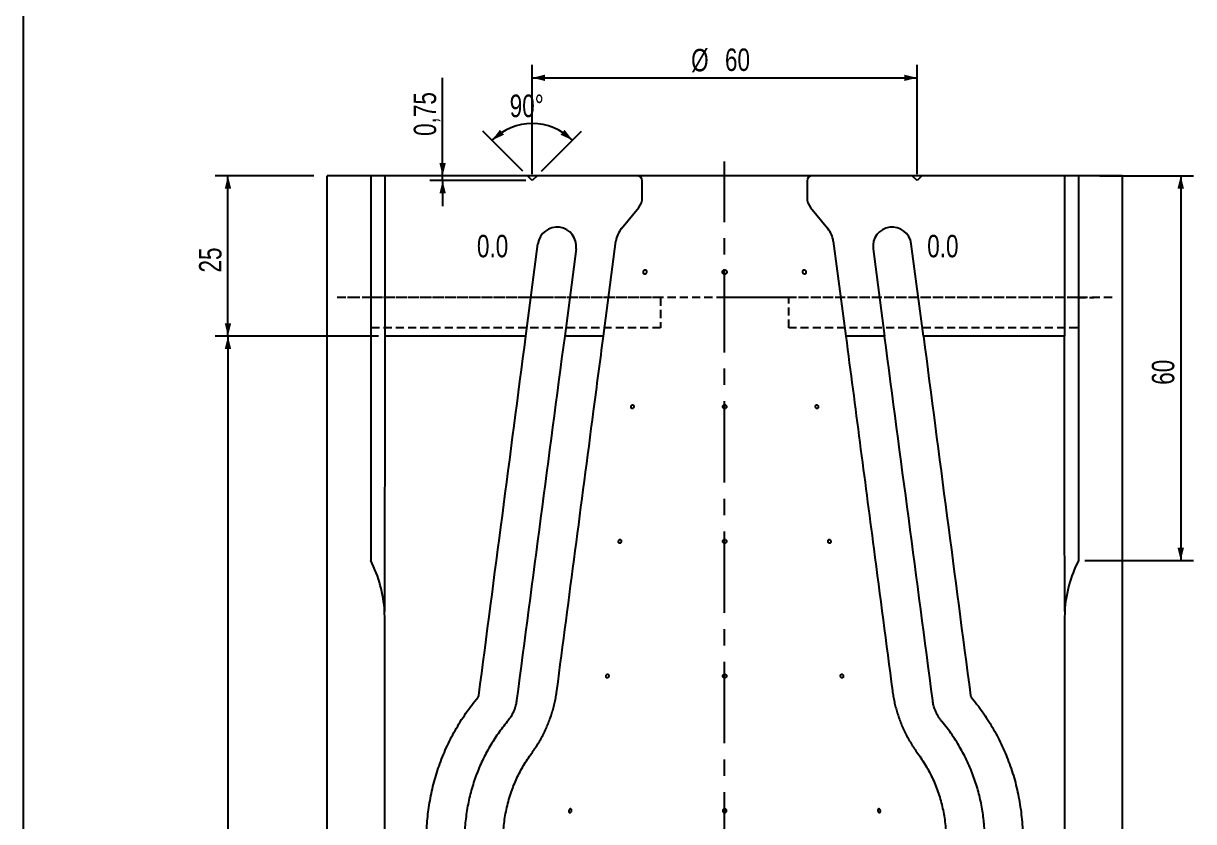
# Model space of a CAD drawing. Header units: millimetres. Extents: x 8 to 871, y 8 to 585.
# Drawn here: x 8 to 190.5, y 329.1 to 453.6 of the extents above; entities that cross this region are included whole.
import ezdxf

# ---------------------------------------------------------------- set-up
doc = ezdxf.new("R2010")
doc.units = ezdxf.units.MM
doc.linetypes.add('CENTERX2', pattern=[20.32, 12.7, -2.54, 2.54, -2.54])
doc.linetypes.add('HIDDEN', pattern=[1.905, 1.27, -0.635])
for name, color, linetype in [('CENTERLINE', 4, 'CENTERX2'), ('DIMENSIONS', 2, 'Continuous'), ('HIDDEN', 3, 'HIDDEN'), ('TEXT', 2, 'Continuous')]:
    doc.layers.add(name, color=color, linetype=linetype)
doc.layers.add('OUTLINE', color=7, linetype='Continuous', lineweight=25)
doc.styles.add('SLDTEXTSTYLE0', font='TXT', dxfattribs={"width": 0.75})
doc.dimstyles.new('SLDDIMSTYLE17', dxfattribs={"dimtxt": 3.5, "dimasz": 2, "dimexe": 0, "dimexo": 0.0625, "dimgap": 0.875, "dimtad": 1, "dimrnd": 1e-09, "dimdsep": 46, "dimtxsty": 'SLDTEXTSTYLE0', "dimsah": 1, "dimcen": 0.09, "dimadec": 0, "dimazin": 2, "dimtfac": 1, "dimtmove": 0, "dimatfit": 0, "dimfxl": 0, "dimfrac": 2, "dimtolj": 1, "dimtzin": 12, "dimarcsym": 0})
doc.dimstyles.new('SLDDIMSTYLE2', dxfattribs={"dimtxt": 3.5, "dimasz": 2, "dimexe": 0, "dimexo": 0.0625, "dimgap": 0.875, "dimtad": 1, "dimrnd": 1e-09, "dimzin": 12, "dimdsep": 46, "dimtxsty": 'SLDTEXTSTYLE0', "dimsah": 1, "dimcen": 0.09, "dimadec": 0, "dimazin": 3, "dimtfac": 1, "dimtofl": 0, "dimtmove": 0, "dimatfit": 3, "dimfxl": 0, "dimfrac": 2, "dimtolj": 1, "dimtzin": 12, "dimarcsym": 0})
doc.dimstyles.new('SLDDIMSTYLE8', dxfattribs={"dimtxt": 3.5, "dimasz": 2, "dimexe": 0, "dimexo": 0.0625, "dimgap": 0.875, "dimtad": 1, "dimdec": 4, "dimzin": 12, "dimdsep": 46, "dimtxsty": 'SLDTEXTSTYLE0', "dimsah": 1, "dimcen": 0.09, "dimazin": 3, "dimtfac": 1, "dimtofl": 0, "dimtmove": 0, "dimatfit": 3, "dimfxl": 0, "dimfrac": 2, "dimtolj": 1, "dimtzin": 12, "dimarcsym": 0})

# ---------------------------------------------------------------- blocks, each defined once
blk = doc.blocks.new('_D_49')
at = {"layer": 'DIMENSIONS'}
for p, q in [((63.36, 404.83), (37.9, 404.83)), ((39.9, 404.83), (39.9, 191.89)), ((63.36, 191.89), (37.9, 191.89))]:
    blk.add_line(p, q, dxfattribs=at)
for points in [[(39.9, 404.83), (39.4, 402.83), (40.4, 402.83)], [(39.9, 191.89), (40.4, 193.89), (39.4, 193.89)]]:
    blk.add_solid(points, dxfattribs=at)
at = {"layer": 'DIMENSIONS', "char_height": 3.5, "attachment_point": 1, "rotation": 90, "style": 'SLDTEXTSTYLE0'}
for s, insert in [('hollow mill 0.2+/-0.02 deep at center', (35.39, 265.6)), ('212,95', (35.39, 248.75))]:
    blk.add_mtext(s, dxfattribs=dict(at, insert=insert))
blk = doc.blocks.new('_D_50')
at = {"layer": 'DIMENSIONS'}
for p, q in [((53.31, 429.83), (37.9, 429.83)), ((39.9, 404.83), (39.9, 429.83)), ((61.73, 404.83), (37.9, 404.83))]:
    blk.add_line(p, q, dxfattribs=at)
for points in [[(39.9, 429.83), (39.4, 427.83), (40.4, 427.83)], [(39.9, 404.83), (40.4, 406.83), (39.4, 406.83)]]:
    blk.add_solid(points, dxfattribs=at)
at = {"layer": 'DIMENSIONS', "insert": (35.39, 414.75), "char_height": 3.5, "attachment_point": 1, "rotation": 90, "style": 'SLDTEXTSTYLE0'}
blk.add_mtext('25', dxfattribs=at)
blk = doc.blocks.new('_D_52')
at = {"layer": 'DIMENSIONS'}
for p, q in [((87.36, 430.08), (87.36, 447.11)), ((147.36, 430.08), (147.36, 447.11)), ((87.36, 445.11), (147.36, 445.11))]:
    blk.add_line(p, q, dxfattribs=at)
for points in [[(87.36, 445.11), (89.36, 444.61), (89.36, 445.61)], [(147.36, 445.11), (145.36, 445.61), (145.36, 444.61)]]:
    blk.add_solid(points, dxfattribs=at)
at = {"layer": 'DIMENSIONS', "char_height": 3.5, "attachment_point": 1, "style": 'SLDTEXTSTYLE0'}
for s, insert in [('%%c', (112.13, 449.62)), ('60', (117.41, 449.68))]:
    blk.add_mtext(s, dxfattribs=dict(at, insert=insert))
blk = doc.blocks.new('_D_53')
at = {"layer": 'DIMENSIONS'}
for p, q in [((73.38, 429.83), (73.38, 445.1)), ((86.36, 429.08), (71.38, 429.08)), ((73.38, 429.08), (73.38, 429.83)), ((73.38, 429.08), (73.38, 425.08))]:
    blk.add_line(p, q, dxfattribs=at)
for points in [[(73.38, 429.83), (73.88, 431.83), (72.88, 431.83)], [(73.38, 429.08), (72.88, 427.08), (73.88, 427.08)]]:
    blk.add_solid(points, dxfattribs=at)
at = {"layer": 'DIMENSIONS', "insert": (68.87, 436.05), "char_height": 3.5, "attachment_point": 1, "rotation": 90, "style": 'SLDTEXTSTYLE0'}
blk.add_mtext('0,75', dxfattribs=at)
blk = doc.blocks.new('_D_54')
at = {"layer": 'DIMENSIONS'}
for p, q in [((85.9, 430.54), (79.66, 436.79)), ((88.82, 430.54), (95.06, 436.79))]:
    blk.add_line(p, q, dxfattribs=at)
blk.add_arc((87.36, 429.08), 8.89, 45, 135, dxfattribs=at)
for points in [[(81.07, 435.37), (82.95, 436.23), (82.32, 437.01)], [(93.65, 435.37), (92.4, 437.01), (91.77, 436.23)]]:
    blk.add_solid(points, dxfattribs=at)
at = {"layer": 'DIMENSIONS', "insert": (83.84, 442.49), "char_height": 3.5, "attachment_point": 1, "style": 'SLDTEXTSTYLE0'}
blk.add_mtext('90°', dxfattribs=at)
blk = doc.blocks.new('_D_55')
at = {"layer": 'DIMENSIONS'}
for p, q in [((175.87, 429.83), (190.49, 429.83)), ((188.49, 429.83), (188.49, 369.83)), ((173.54, 369.83), (190.49, 369.83))]:
    blk.add_line(p, q, dxfattribs=at)
for points in [[(188.49, 429.83), (187.99, 427.83), (188.99, 427.83)], [(188.49, 369.83), (188.99, 371.83), (187.99, 371.83)]]:
    blk.add_solid(points, dxfattribs=at)
at = {"layer": 'DIMENSIONS', "insert": (183.98, 397.25), "char_height": 3.5, "attachment_point": 1, "rotation": 90, "style": 'SLDTEXTSTYLE0'}
blk.add_mtext('60', dxfattribs=at)

msp = doc.modelspace()

# ---------------------------------------------------------------- linework, layer by layer
at = {"layer": 'CENTERLINE'}
msp.add_line((117.35918, 158.46862), (117.35918, 432.05254), dxfattribs=at)
at = {"layer": 'HIDDEN'}
for p, q in [((117.35918, 410.83342), (56.94555, 410.83342)), ((59.79531, 410.83342), (56.94555, 410.83342)), ((62.34819, 410.83342), (59.79051, 410.83342)), ((107.35918, 410.83342), (62.34819, 410.83342)), ((89.62335, 410.83342), (85.08322, 410.83342)), ((107.35918, 410.83342), (107.35918, 406.13342)), ((117.35918, 410.83342), (107.35918, 410.83342)), ((177.77281, 410.83342), (117.35918, 410.83342)), ((127.35918, 410.83342), (117.35918, 410.83342)), ((127.35918, 406.13342), (127.35918, 410.83342)), ((172.37018, 410.83342), (127.35918, 410.83342)), ((172.37018, 410.83342), (174.92786, 410.83342)), ((177.77281, 410.83342), (174.92305, 410.83342)), ((107.35918, 406.13342), (62.34819, 406.13342)), ((172.37018, 406.13342), (127.35918, 406.13342))]:
    msp.add_line(p, q, dxfattribs=at)
at = {"layer": 'OUTLINE'}
for p, q in [((8, 8), (8, 585)), ((55.38411, 166.88521), (55.38411, 429.83342)), ((62.17536, 429.83342), (55.38411, 429.83342)), ((62.17536, 429.83342), (62.17536, 369.83342)), ((64.35918, 429.83342), (62.17536, 429.83342)), ((64.35918, 429.83342), (64.35918, 404.83342)), ((86.60918, 429.83342), (64.35918, 429.83342)), ((87.35918, 429.08342), (86.60918, 429.83342)), ((88.10918, 429.83342), (86.60918, 429.83342)), ((88.10918, 429.83342), (87.35918, 429.08342)), ((103.70918, 429.83342), (88.10918, 429.83342)), ((131.00918, 429.83342), (103.70918, 429.83342)), ((104.50918, 426.43342), (104.50918, 429.03342)), ((130.20918, 429.03342), (130.20918, 426.43342)), ((146.60918, 429.83342), (131.00918, 429.83342)), ((147.35918, 429.08342), (146.60918, 429.83342)), ((148.10918, 429.83342), (146.60918, 429.83342)), ((148.10918, 429.83342), (147.35918, 429.08342)), ((170.35918, 429.83342), (148.10918, 429.83342)), ((170.35918, 429.83342), (170.35918, 404.83342)), ((172.543, 429.83342), (170.35918, 429.83342)), ((172.543, 429.83342), (172.543, 369.83342)), ((179.33425, 429.83342), (172.543, 429.83342)), ((179.33425, 429.83342), (179.33425, 156.8852)), ((101.2546, 421.59105), (103.96844, 424.9158)), ((130.74993, 424.9158), (133.46376, 421.59105)), ((86.35956, 404.83342), (88.2521, 419.22457)), ((94.20088, 418.44226), (92.41122, 404.83342)), ((98.46288, 404.83342), (100.40918, 419.63341)), ((134.30918, 419.63341), (136.25548, 404.83342)), ((140.51749, 418.44226), (142.30714, 404.83342)), ((148.3588, 404.83342), (146.46627, 419.22457)), ((86.35956, 404.83342), (64.35918, 404.83342)), ((98.46288, 404.83342), (92.41122, 404.83342)), ((142.30714, 404.83342), (136.25548, 404.83342)), ((170.35918, 404.83342), (148.3588, 404.83342)), ((64.35918, 360.74586), (64.32637, 361.89106)), ((170.392, 361.89106), (170.35918, 360.74586)), ((64.35918, 225.97277), (64.35918, 360.74586)), ((170.35918, 360.74586), (170.35918, 225.97277))]:
    msp.add_line(p, q, dxfattribs=at)
for centre, radius, start, end in [((103.70918, 429.03342), 0.8, 0, 90), ((131.00918, 429.03342), 0.8, 90, 180), ((102.10918, 426.43342), 2.4, 320.7768242, 0), ((132.60918, 426.43342), 2.4, 180, 219.2231758), ((91.22649, 418.83342), 3, 352.508203, 172.508203), ((104.27589, 419.12492), 3.9, 140.7768242, 172.508203), ((130.44247, 419.12492), 3.9, 7.491797, 39.2231758), ((143.49188, 418.83342), 3, 7.491797, 187.491797), ((44.35918, 360.74586), 20, 3.28254, 27.0249267), ((190.35918, 360.74586), 20, 152.9750733, 176.71746)]:
    msp.add_arc(centre, radius, start, end, dxfattribs=at)
for centre, major_axis, ratio, start_param, end_param in [((14800.88478, 298.35931), (0, 40488.41133), 0.363970234, 1.568166581, 1.569227192), ((-10869.84985, 298.35931), (5731.72628, 40459.84319), 0.265313471, 4.751202687, 4.752586561), ((11020.61648, 298.35931), (5731.72628, 40459.84319), 0.265313471, 1.605734416, 1.607137424), ((-10785.89812, 298.35931), (-5731.72628, 40459.84319), 0.265313471, 4.676047883, 4.677450891), ((11104.56821, 298.35931), (-5731.72628, 40459.84319), 0.265313471, 1.530598746, 1.53198262), ((-14566.16642, 298.35931), (0, 40488.41133), 0.363970234, 4.713958115, 4.715018726)]:
    msp.add_ellipse(centre, major_axis=major_axis, ratio=ratio, start_param=start_param, end_param=end_param, dxfattribs=at)
for points, knots in [([(105.14991, 415.03295), (105.13413, 415.06269), (105.10258, 415.12218), (105.02904, 415.17278), (104.94634, 415.18663), (104.86159, 415.16014), (104.78483, 415.09684), (104.72427, 415.00379), (104.68653, 414.89155), (104.67567, 414.77281), (104.69292, 414.66097), (104.73651, 414.56856), (104.80181, 414.50598), (104.88171, 414.48023), (104.9673, 414.49418), (105.04889, 414.5463), (105.11703, 414.6307), (105.16389, 414.73806), (105.18349, 414.85583), (105.17629, 414.95802), (105.15725, 415.0121), (105.14991, 415.03295)], [0, 0, 0, 0, 0.053693483, 0.107384726, 0.161071364, 0.214749098, 0.268430407, 0.322119785, 0.375811644, 0.429494168, 0.483171614, 0.536855369, 0.590545671, 0.644235276, 0.697915184, 0.751594593, 0.805281011, 0.858972241, 0.912659136, 0.966336332, 1, 1, 1, 1]), ([(117.57602, 414.56086), (117.60452, 414.58799), (117.66151, 414.64226), (117.70636, 414.75345), (117.71383, 414.87149), (117.68085, 414.98587), (117.61174, 415.08294), (117.51412, 415.15189), (117.39904, 415.18488), (117.27947, 415.17812), (117.16889, 415.13243), (117.07976, 415.05296), (117.02212, 414.94874), (117.00248, 414.83155), (117.02306, 414.71464), (117.08152, 414.61114), (117.17126, 414.53272), (117.28229, 414.48801), (117.40159, 414.48258), (117.50318, 414.51098), (117.55576, 414.54698), (117.57602, 414.56086)], [0, 0, 0, 0, 0.053689655, 0.107379929, 0.16106466, 0.214744828, 0.268425572, 0.322115375, 0.375806627, 0.429488963, 0.483166321, 0.536852159, 0.590543731, 0.644230069, 0.697909835, 0.751588187, 0.805276371, 0.858969714, 0.912654528, 0.966332563, 1, 1, 1, 1]), ([(130.0023, 414.61502), (130.01436, 414.64773), (130.03849, 414.71316), (130.04057, 414.83148), (130.01653, 414.9483), (129.9668, 415.05267), (129.89734, 415.13221), (129.81554, 415.17804), (129.73046, 415.18491), (129.65165, 415.15207), (129.58815, 415.08323), (129.54737, 414.9862), (129.53419, 414.87196), (129.55024, 414.75344), (129.59367, 414.64399), (129.65938, 414.55589), (129.73969, 414.49905), (129.8254, 414.47972), (129.9063, 414.50051), (129.96657, 414.55042), (129.99235, 414.59704), (130.0023, 414.61502)], [0, 0, 0, 0, 0.053687173, 0.107373298, 0.161053721, 0.214732383, 0.268418517, 0.322111416, 0.375796292, 0.429473806, 0.48315493, 0.536848125, 0.590537686, 0.644218881, 0.697895608, 0.751582488, 0.805272866, 0.858961409, 0.912641203, 0.966319945, 1, 1, 1, 1]), ([(91.19287, 349.54935), (93.10424, 364.08439), (95.52755, 382.51243), (97.95093, 400.94042), (98.46288, 404.83342)], [0, 0, 0, 0, 0.78874543, 1, 1, 1, 1]), ([(136.25548, 404.83342), (137.7085, 393.78419), (140.13185, 375.35619), (142.55517, 356.92815), (143.5255, 349.54936)], [0, 0, 0, 0, 0.599589118, 1, 1, 1, 1]), ([(103.15545, 393.70524), (103.16665, 393.73683), (103.18904, 393.8), (103.19279, 393.90243), (103.17325, 393.99607), (103.13091, 394.07167), (103.07119, 394.12029), (103.00085, 394.13655), (102.92793, 394.11857), (102.86056, 394.06837), (102.80618, 393.99168), (102.77075, 393.89714), (102.75815, 393.79544), (102.76977, 393.69807), (102.8044, 393.61597), (102.85833, 393.55836), (102.9256, 393.53172), (102.99882, 393.53899), (103.06933, 393.57955), (103.12292, 393.63952), (103.14641, 393.68696), (103.15545, 393.70524)], [0, 0, 0, 0, 0.053682236, 0.10736691, 0.161049863, 0.214736983, 0.268426079, 0.322114462, 0.375797495, 0.429482128, 0.483168566, 0.536861137, 0.590546727, 0.644230674, 0.697914862, 0.751604794, 0.805294661, 0.858979498, 0.912661778, 0.966349411, 1, 1, 1, 1]), ([(117.52372, 393.58462), (117.55011, 393.60568), (117.60289, 393.6478), (117.6496, 393.73942), (117.66492, 393.83964), (117.6454, 393.93973), (117.59372, 394.02772), (117.51557, 394.09383), (117.41979, 394.13053), (117.31718, 394.13369), (117.21931, 394.10292), (117.13721, 394.04173), (117.08013, 393.95704), (117.0545, 393.85843), (117.06323, 393.75703), (117.10532, 393.66428), (117.17601, 393.59061), (117.26743, 393.54418), (117.36889, 393.53071), (117.45777, 393.54744), (117.50538, 393.57428), (117.52372, 393.58462)], [0, 0, 0, 0, 0.0536886, 0.107381592, 0.161067487, 0.214752545, 0.268435881, 0.322123627, 0.37581397, 0.429500529, 0.483182901, 0.536868991, 0.590558972, 0.644249578, 0.697934344, 0.751616322, 0.805303297, 0.858993898, 0.912681243, 0.966364692, 1, 1, 1, 1]), ([(131.94592, 393.70524), (131.95101, 393.73683), (131.96119, 393.8), (131.94605, 393.90243), (131.90989, 393.99607), (131.8546, 394.07167), (131.78678, 394.12029), (131.71377, 394.13655), (131.6438, 394.11857), (131.58481, 394.06837), (131.54359, 393.99168), (131.52497, 393.89714), (131.53118, 393.79544), (131.56153, 393.69807), (131.6125, 393.61597), (131.67818, 393.55836), (131.75097, 393.53172), (131.82269, 393.53898), (131.88483, 393.57955), (131.92628, 393.63952), (131.94046, 393.68696), (131.94592, 393.70524)], [0, 0, 0, 0, 0.0536820987, 0.1073667253, 0.1610498259, 0.2147369649, 0.2684262968, 0.3221144433, 0.3757974955, 0.4294820258, 0.483168218, 0.5368608551, 0.5905464648, 0.6442305913, 0.6979150444, 0.7516047434, 0.8052946301, 0.858979655, 0.9126612653, 0.9663492866, 1, 1, 1, 1]), ([(100.84211, 372.64252), (100.85687, 372.61899), (100.88637, 372.57194), (100.95153, 372.53658), (101.02344, 372.53308), (101.09587, 372.5638), (101.16005, 372.62476), (101.20876, 372.70926), (101.23629, 372.80777), (101.23949, 372.9092), (101.21802, 373.00211), (101.17441, 373.076), (101.11375, 373.12253), (101.04299, 373.1364), (100.97016, 373.11607), (100.90341, 373.06382), (100.85013, 372.98559), (100.81609, 372.89012), (100.80539, 372.78864), (100.81631, 372.70309), (100.83494, 372.65936), (100.84211, 372.64252)], [0, 0, 0, 0, 0.053690229, 0.107379299, 0.161066131, 0.214750146, 0.268436114, 0.322122938, 0.375815288, 0.429498822, 0.483183235, 0.536870126, 0.590561654, 0.644249761, 0.697933768, 0.751618512, 0.805307041, 0.85899758, 0.912685108, 0.966370454, 1, 1, 1, 1]), ([(117.55429, 372.60737), (117.57776, 372.63159), (117.6247, 372.68004), (117.65927, 372.77682), (117.66159, 372.87819), (117.6294, 372.97502), (117.56686, 373.05577), (117.48088, 373.11148), (117.38117, 373.13577), (117.279, 373.12593), (117.18586, 373.08306), (117.11226, 373.01202), (117.0665, 372.92084), (117.05373, 372.81982), (117.0754, 372.72037), (117.12907, 372.63368), (117.20865, 372.56952), (117.3053, 372.53498), (117.40767, 372.53439), (117.49367, 372.56217), (117.53744, 372.5948), (117.55429, 372.60737)], [0, 0, 0, 0, 0.053687393, 0.107377837, 0.161063827, 0.21474839, 0.268433116, 0.322124504, 0.375813634, 0.42949868, 0.483182626, 0.536871444, 0.590560852, 0.644248257, 0.697933237, 0.751619426, 0.805307528, 0.858997059, 0.912684056, 0.966367257, 1, 1, 1, 1]), ([(133.87625, 372.64252), (133.88702, 372.67026), (133.90857, 372.72575), (133.91164, 372.8269), (133.89209, 372.92727), (133.85022, 373.0175), (133.79111, 373.08687), (133.72114, 373.12765), (133.64812, 373.1352), (133.58025, 373.10869), (133.52526, 373.05109), (133.4895, 372.96894), (133.47714, 372.87151), (133.48967, 372.76983), (133.52566, 372.67535), (133.58096, 372.59868), (133.64914, 372.54847), (133.72249, 372.53026), (133.79228, 372.54646), (133.84474, 372.58798), (133.86749, 372.62735), (133.87625, 372.64252)], [0, 0, 0, 0, 0.053687244, 0.107373109, 0.161057933, 0.214743111, 0.268432925, 0.322122141, 0.375809696, 0.429493355, 0.483180019, 0.53687021, 0.590556687, 0.644245588, 0.697927301, 0.751614303, 0.805304097, 0.858993325, 0.912678165, 0.966361637, 1, 1, 1, 1]), ([(98.92742, 351.58723), (98.94686, 351.57119), (98.98576, 351.53912), (99.05805, 351.53156), (99.1307, 351.556), (99.19693, 351.6122), (99.24873, 351.69318), (99.28025, 351.79003), (99.28782, 351.89178), (99.27059, 351.98697), (99.23061, 352.06487), (99.17251, 352.11664), (99.10298, 352.13645), (99.0299, 352.12204), (98.96148, 352.07505), (98.9053, 352.00079), (98.86759, 351.90769), (98.85241, 351.80612), (98.86172, 351.7081), (98.88957, 351.63324), (98.9169, 351.60002), (98.92742, 351.58723)], [0, 0, 0, 0, 0.053686483, 0.107373937, 0.161058876, 0.214744867, 0.268433129, 0.322124182, 0.375810304, 0.429495242, 0.483182875, 0.536871834, 0.590560541, 0.644246493, 0.697932276, 0.751619625, 0.805309308, 0.858996691, 0.912682965, 0.966368209, 1, 1, 1, 1]), ([(117.49087, 351.56612), (117.51972, 351.58374), (117.57743, 351.61896), (117.63541, 351.70403), (117.66332, 351.80154), (117.65664, 351.90325), (117.61652, 351.99695), (117.54736, 352.07226), (117.45699, 352.12061), (117.35559, 352.13654), (117.2546, 352.11824), (117.1654, 352.0678), (117.09805, 351.99091), (117.06013, 351.89627), (117.05593, 351.79457), (117.08592, 351.69726), (117.1467, 351.61536), (117.2315, 351.55789), (117.33045, 351.53189), (117.42074, 351.53744), (117.47137, 351.55815), (117.49087, 351.56612)], [0, 0, 0, 0, 0.0536896636, 0.1073797744, 0.1610680778, 0.214754386, 0.2684396785, 0.3221276944, 0.3758171858, 0.429505834, 0.483190962, 0.5368759354, 0.5905654039, 0.6442537855, 0.6979416791, 0.751626969, 0.8053129269, 0.8590031673, 0.9126922773, 0.9663787218, 1, 1, 1, 1]), ([(135.83083, 351.64604), (135.84129, 351.67407), (135.8622, 351.73014), (135.86418, 351.83156), (135.84356, 351.9317), (135.80074, 352.02118), (135.74094, 352.08938), (135.67062, 352.12874), (135.59765, 352.13473), (135.53023, 352.10671), (135.47603, 352.04785), (135.4413, 351.96479), (135.43009, 351.86694), (135.44374, 351.76533), (135.48068, 351.67143), (135.53666, 351.59578), (135.6052, 351.54692), (135.67857, 351.53025), (135.74804, 351.54798), (135.79996, 351.59072), (135.82224, 351.63066), (135.83083, 351.64604)], [0, 0, 0, 0, 0.0536872948, 0.1073753236, 0.1610607321, 0.2147465117, 0.2684347137, 0.3221243109, 0.375812744, 0.4294972786, 0.483184046, 0.5368730009, 0.5905618124, 0.6442480189, 0.6979326907, 0.751621282, 0.8053103923, 0.8589986979, 0.9126848411, 0.9663699546, 1, 1, 1, 1]), ([(78.90238, 348.53281), (78.93079, 348.5722), (78.98948, 348.65359), (79.00993, 348.75191), (79.02048, 348.80265)], [0, 0, 0, 0, 0.484022251, 1, 1, 1, 1]), ([(87.26661, 339.80848), (87.43617, 340.04421), (87.77529, 340.51565), (88.2474, 341.25043), (88.69169, 342.00449), (89.10408, 342.77763), (89.48357, 343.56623), (89.83036, 344.37082), (90.144, 345.19108), (90.42574, 346.03177), (90.6736, 346.88979), (90.8859, 347.76612), (91.06356, 348.6526), (91.14977, 349.25044), (91.19287, 349.54937)], [0, 0, 0, 0, 0.0820604372, 0.1641207188, 0.246751251, 0.3293815424, 0.4117118771, 0.4940423566, 0.5769484038, 0.6598544286, 0.7445768594, 0.8292994601, 0.9146495813, 1, 1, 1, 1]), ([(143.5255, 349.54937), (143.5668, 349.26195), (143.6494, 348.68713), (143.8188, 347.83034), (144.02161, 346.97897), (144.26065, 346.13596), (144.5341, 345.30462), (144.84221, 344.48444), (145.18507, 343.67594), (145.56508, 342.87486), (145.98152, 342.08478), (146.43627, 341.30617), (146.92303, 340.54427), (147.27551, 340.05375), (147.45175, 339.80848)], [0, 0, 0, 0, 0.082059279, 0.164118301, 0.246747699, 0.329376586, 0.411707464, 0.494038511, 0.57694521, 0.65985204, 0.744574811, 0.829298198, 0.914649035, 1, 1, 1, 1]), ([(155.69789, 348.80265), (155.71043, 348.74526), (155.73191, 348.64696), (155.79128, 348.56635), (155.81598, 348.53281)], [0, 0, 0, 0, 0.583932678, 1, 1, 1, 1]), ([(70.86911, 326.33342), (70.87482, 326.81361), (70.88624, 327.77441), (70.97932, 329.21334), (71.12759, 330.64731), (71.33834, 332.08725), (71.61229, 333.53074), (71.95101, 334.97521), (72.35094, 336.40395), (72.81561, 337.82686), (73.34678, 339.241), (73.94504, 340.64348), (74.6041, 342.01843), (75.33053, 343.3773), (76.12559, 344.71669), (76.99098, 346.03211), (77.91101, 347.31041), (78.57204, 348.12548), (78.90238, 348.53281)], [0, 0, 0, 0, 0.059800771, 0.119653374, 0.17950588, 0.239306586, 0.300843745, 0.362437458, 0.424030972, 0.485568242, 0.548806747, 0.612106501, 0.675406177, 0.738644794, 0.803949819, 0.869322326, 0.934694868, 1, 1, 1, 1]), ([(84.91131, 348.02797), (84.88529, 347.86021), (84.83324, 347.5247), (84.70435, 347.02689), (84.5375, 346.53623), (84.34631, 346.09603), (84.14457, 345.70862), (83.94037, 345.3695), (83.71593, 345.04077), (83.54892, 344.83306), (83.46541, 344.72921)], [0, 0, 0, 0, 0.139493608, 0.278987744, 0.422091764, 0.565195836, 0.673076966, 0.780958717, 0.890479534, 1, 1, 1, 1]), ([(151.25295, 344.72921), (151.14266, 344.86807), (150.92208, 345.14577), (150.63313, 345.59914), (150.37816, 346.07769), (150.18618, 346.52708), (150.04567, 346.93296), (149.94456, 347.29136), (149.8624, 347.65642), (149.8255, 347.90412), (149.80705, 348.02797)], [0, 0, 0, 0, 0.145702253, 0.2914053961, 0.4412400842, 0.5910753921, 0.6926241511, 0.7941734801, 0.8970865978, 1, 1, 1, 1]), ([(155.81598, 348.53281), (156.11828, 348.16095), (156.72312, 347.41691), (157.57081, 346.2542), (158.37312, 345.06008), (159.13141, 343.82159), (159.84359, 342.54013), (160.50686, 341.21665), (161.11329, 339.86618), (161.66728, 338.47687), (162.16535, 337.04978), (162.60484, 335.58663), (162.97977, 334.1056), (163.2924, 332.59365), (163.53961, 331.05257), (163.71715, 329.48475), (163.82868, 327.91044), (163.8424, 326.85891), (163.84926, 326.33342)], [0, 0, 0, 0, 0.059676134, 0.119403748, 0.17913143, 0.238807683, 0.3002094, 0.361667136, 0.423124916, 0.484526717, 0.54788911, 0.61131287, 0.674736787, 0.738099181, 0.803540478, 0.869049629, 0.934558669, 1, 1, 1, 1]), ([(83.46541, 344.72921), (83.21516, 344.42169), (82.71443, 343.80637), (82.01252, 342.84483), (81.34808, 341.85734), (80.71998, 340.83318), (80.12994, 339.77352), (79.58027, 338.67915), (79.07753, 337.56244), (78.6175, 336.41223), (78.20328, 335.22929), (77.83729, 334.01497), (77.52498, 332.78575), (77.26445, 331.53074), (77.05832, 330.25143), (76.91014, 328.94981), (76.81686, 327.64276), (76.80512, 326.76971), (76.79926, 326.33342)], [0, 0, 0, 0, 0.059571174, 0.119193492, 0.17881579, 0.238386853, 0.299674618, 0.361017959, 0.422361261, 0.48364892, 0.547114969, 0.610642862, 0.674170726, 0.737636844, 0.803193444, 0.868818325, 0.934443257, 1, 1, 1, 1]), ([(157.91911, 326.33342), (157.91423, 326.73131), (157.90447, 327.52743), (157.8269, 328.7197), (157.7036, 329.90786), (157.52852, 331.10094), (157.30107, 332.29694), (157.01996, 333.49374), (156.68814, 334.67747), (156.30259, 335.85654), (155.8619, 337.0285), (155.36548, 338.19092), (154.81867, 339.3305), (154.21598, 340.45671), (153.5564, 341.56677), (152.83848, 342.65691), (152.07529, 343.71625), (151.52697, 344.39168), (151.25295, 344.72921)], [0, 0, 0, 0, 0.059786775, 0.119625227, 0.179463576, 0.239250193, 0.300773161, 0.362352232, 0.423931417, 0.485454103, 0.548706008, 0.612018976, 0.675332158, 0.738583897, 0.803904254, 0.869291832, 0.934679681, 1, 1, 1, 1]), ([(82.83443, 326.33342), (82.84118, 326.75266), (82.85468, 327.59146), (82.96315, 328.84564), (83.13737, 330.1042), (83.38619, 331.36287), (83.7088, 332.61715), (84.08416, 333.79426), (84.50051, 334.89357), (84.94644, 335.91644), (85.44548, 336.92393), (85.99917, 337.91197), (86.60284, 338.88061), (87.04541, 339.49927), (87.26662, 339.8085)], [0, 0, 0, 0, 0.0871789182, 0.1744245493, 0.2616032025, 0.3513140043, 0.4410978719, 0.5308087623, 0.6081179329, 0.6854738542, 0.7627830631, 0.8418388289, 0.9209444479, 1, 1, 1, 1]), ([(147.45174, 339.8085), (147.67875, 339.4909), (148.13292, 338.85548), (148.7507, 337.85958), (149.32477, 336.82712), (149.84719, 335.75646), (150.3165, 334.65095), (150.72703, 333.52154), (151.07714, 332.37127), (151.36608, 331.20347), (151.59529, 330.01162), (151.76, 328.7986), (151.86445, 327.56784), (151.87744, 326.74479), (151.88394, 326.33342)], [0, 0, 0, 0, 0.081171158, 0.162396397, 0.243567525, 0.326768489, 0.410027865, 0.493228988, 0.576569371, 0.659968181, 0.743308546, 0.82885123, 0.914457262, 1, 1, 1, 1]), ([(93.2242, 330.53898), (93.2008, 330.54223), (93.154, 330.54874), (93.0976, 330.59947), (93.05984, 330.67416), (93.04546, 330.7674), (93.05598, 330.86785), (93.09028, 330.96441), (93.14443, 331.04613), (93.2123, 331.10384), (93.28616, 331.13104), (93.35768, 331.12467), (93.41878, 331.08545), (93.46263, 331.01779), (93.48432, 330.9293), (93.48147, 330.82994), (93.45443, 330.73094), (93.40617, 330.64331), (93.34223, 330.57757), (93.27838, 330.54364), (93.23926, 330.54027), (93.2242, 330.53898)], [0, 0, 0, 0, 0.05368864, 0.107376233, 0.161064188, 0.214753562, 0.268442719, 0.322130062, 0.375819209, 0.429507336, 0.48319628, 0.536884406, 0.59057281, 0.644261442, 0.697951699, 0.751638942, 0.805327652, 0.85901581, 0.912704119, 0.966393074, 1, 1, 1, 1]), ([(117.60319, 331.00418), (117.62012, 330.97541), (117.65397, 330.91787), (117.66415, 330.81681), (117.64192, 330.71894), (117.58728, 330.63356), (117.50708, 330.57077), (117.41015, 330.53754), (117.30749, 330.53766), (117.21066, 330.57111), (117.13057, 330.63411), (117.07626, 330.71954), (117.05384, 330.81775), (117.06585, 330.91768), (117.11093, 331.00804), (117.184, 331.07868), (117.27679, 331.12162), (117.37899, 331.13211), (117.47852, 331.10867), (117.55528, 331.0618), (117.58987, 331.0202), (117.60319, 331.00418)], [0, 0, 0, 0, 0.053687931, 0.107376608, 0.161065489, 0.214752744, 0.268442326, 0.322131234, 0.375819703, 0.429507478, 0.483196443, 0.536885373, 0.590574636, 0.644262114, 0.697950911, 0.751639645, 0.805328089, 0.859016668, 0.912704833, 0.966392855, 1, 1, 1, 1]), ([(141.66868, 330.78698), (141.66719, 330.75483), (141.66421, 330.69053), (141.62924, 330.61152), (141.5761, 330.55712), (141.50859, 330.53395), (141.43496, 330.54451), (141.36332, 330.58763), (141.30175, 330.65843), (141.25714, 330.74891), (141.23447, 330.84887), (141.23627, 330.94702), (141.26238, 331.03231), (141.3099, 331.09514), (141.37352, 331.12844), (141.44611, 331.12846), (141.51946, 331.09521), (141.58539, 331.03239), (141.63594, 330.94722), (141.66321, 330.861), (141.66716, 330.80756), (141.66868, 330.78698)], [0, 0, 0, 0, 0.053688073, 0.107376422, 0.161065828, 0.214755217, 0.26844344, 0.322131045, 0.37581916, 0.429509445, 0.483197458, 0.536886472, 0.590573636, 0.644261485, 0.697950776, 0.751640588, 0.805327721, 0.859017262, 0.912704962, 0.966392957, 1, 1, 1, 1])]:
    msp.add_open_spline(points, degree=3, knots=knots, dxfattribs=at)

# ---------------------------------------------------------------- texts
at = {"layer": 'TEXT', "char_height": 3.5, "attachment_point": 1, "style": 'SLDTEXTSTYLE0'}
for insert in [(78.72861, 420.62468), (148.95082, 420.62468)]:
    msp.add_mtext('0.0', dxfattribs=dict(at, insert=insert))

# ---------------------------------------------------------------- dimensions: what is measured, and where the dimension line sits
at = {"layer": 'DIMENSIONS'}
dim = msp.add_linear_dim(base=(147.35918, 445.11318), p1=(87.35918, 429.08342), p2=(147.35918, 429.08342), text='%%c<>', dimstyle='SLDDIMSTYLE2', dxfattribs=at)
dim.commit()
dim.dimension.update_dxf_attribs({"geometry": '_D_52', "text_midpoint": (117.35918, 445.11318), "dimtype": 160})
for base, p1, p2, dimstyle, picture, middle in [((73.37692, 429.83342), (87.35918, 429.08342), (64.35918, 429.83342), 'SLDDIMSTYLE17', '_D_53', (73.37692, 440.57766)), ((39.90273, 429.83342), (118.52064, 404.83342), (118.52064, 429.83342), 'SLDDIMSTYLE2', '_D_50', (39.90273, 417.33342)), ((188.49354, 369.83342), (174.86876, 429.83342), (172.543, 369.83342), 'SLDDIMSTYLE2', '_D_55', (188.49354, 399.83342))]:
    dim = msp.add_linear_dim(base=base, p1=p1, p2=p2, angle=90, dimstyle=dimstyle, dxfattribs=at)
    dim.commit()
    dim.dimension.update_dxf_attribs({"geometry": picture, "text_midpoint": middle, "dimtype": 160})
dim = msp.add_angular_dim_2l(base=(87.35918, 437.97543), line1=((88.10918, 429.83342), (87.35918, 429.08342)), line2=((87.35918, 429.08342), (86.60918, 429.83342)), dimstyle='SLDDIMSTYLE8', dxfattribs=at)
dim.commit()
dim.dimension.update_dxf_attribs({"geometry": '_D_54', "text_midpoint": (87.35918, 437.97543), "dimtype": 162})
dim = msp.add_linear_dim(base=(39.90273, 191.8852), p1=(64.35918, 404.83342), p2=(64.35918, 191.8852), angle=90, text='<>  hollow mill 0.2+/-0.02 deep at center', dimstyle='SLDDIMSTYLE2', dxfattribs=at)
dim.commit()
dim.dimension.update_dxf_attribs({"geometry": '_D_49', "text_midpoint": (39.90273, 298.35931), "dimtype": 160})

doc.saveas('drawing.dxf')
